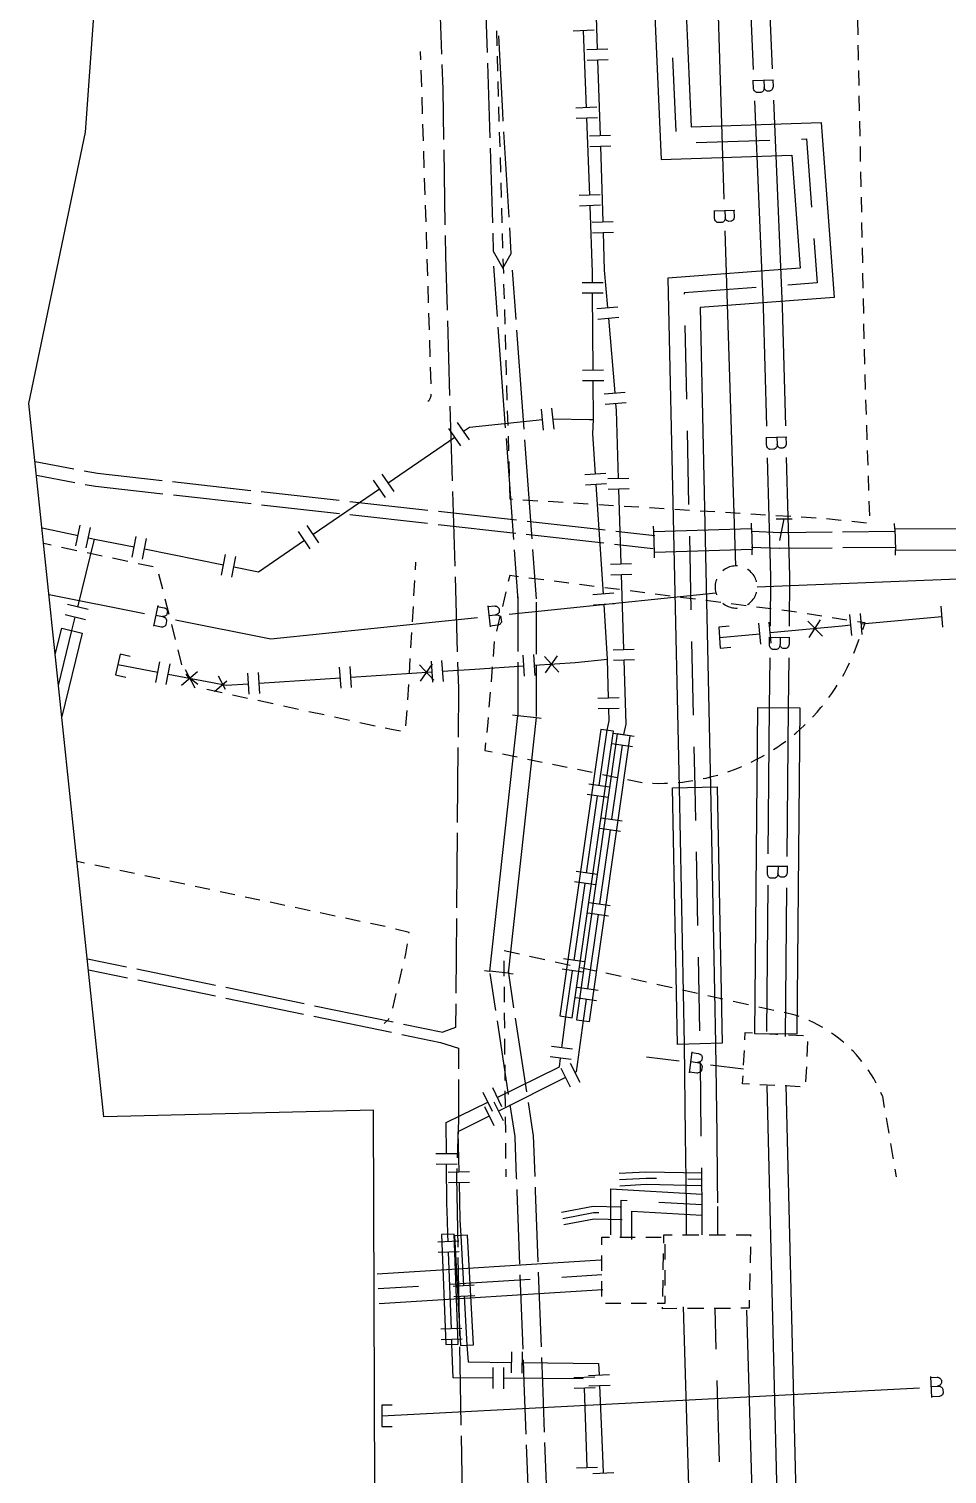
# Model space of a CAD drawing. Header units: metres. Extents: x 17721 to 17912, y 14015 to 15901.
# Drawn here: x 17765.7 to 17809.3, y 14485.9 to 14554.5 of the extents above; entities that cross this region are included whole.
import ezdxf

# ---------------------------------------------------------------- set-up
doc = ezdxf.new("R2010")
doc.units = ezdxf.units.M
for name, color, linetype in [('GC_CURB_EDGE', 1, 'Continuous'), ('GC_GAS_AXIS', 2, 'Continuous'), ('GC_HEAT_AXIS', 30, 'Continuous'), ('GC_POWER_AXIS', 40, 'Continuous'), ('GC_SITE_BOUNDARY', 7, 'Continuous'), ('GC_TEST_GREEN_ZONE', 3, 'Continuous'), ('GC_WATER_AXIS', 5, 'Continuous')]:
    doc.layers.add(name, color=color, linetype=linetype)

msp = doc.modelspace()

# ---------------------------------------------------------------- linework, layer by layer
at = {"layer": 'GC_CURB_EDGE'}
for points in [[(17787.89, 14554.425), (17787.911, 14553.722)], [(17805.058, 14554.242), (17805.043, 14554.945)], [(17805.084, 14553.039), (17805.08, 14553.24), (17805.069, 14553.743)], [(17784.28, 14553.444), (17784.292, 14553.053)], [(17787.925, 14553.222), (17787.945, 14552.519)], [(17784.308, 14552.553), (17784.333, 14551.771)], [(17805.108, 14551.836), (17805.094, 14552.539)], [(17787.96, 14552.019), (17787.98, 14551.316)], [(17784.349, 14551.271), (17784.373, 14550.489)], [(17805.133, 14550.633), (17805.118, 14551.336)], [(17787.995, 14550.817), (17788.015, 14550.114)], [(17784.389, 14549.989), (17784.414, 14549.207)], [(17788.03, 14549.614), (17788.05, 14548.911)], [(17805.157, 14549.43), (17805.143, 14550.133)], [(17805.181, 14548.227), (17805.167, 14548.93)], [(17784.43, 14548.707), (17784.455, 14547.925)], [(17788.064, 14548.411), (17788.085, 14547.708)], [(17805.205, 14547.024), (17805.191, 14547.727)], [(17784.47, 14547.425), (17784.495, 14546.643)], [(17788.099, 14547.208), (17788.119, 14546.505)], [(17784.511, 14546.143), (17784.536, 14545.361)], [(17805.23, 14545.821), (17805.215, 14546.524)], [(17788.134, 14546.005), (17788.154, 14545.302)], [(17784.552, 14544.861), (17784.576, 14544.078)], [(17788.168, 14544.803), (17788.188, 14544.1)], [(17805.254, 14544.618), (17805.24, 14545.321)], [(17805.278, 14543.415), (17805.264, 14544.118)], [(17784.592, 14543.579), (17784.617, 14542.796)], [(17788.203, 14543.6), (17788.223, 14542.897)], [(17805.302, 14542.212), (17805.288, 14542.915)], [(17784.633, 14542.297), (17784.657, 14541.514)], [(17788.237, 14542.397), (17788.257, 14541.694)], [(17805.327, 14541.009), (17805.313, 14541.712)], [(17784.673, 14541.015), (17784.698, 14540.232)], [(17788.272, 14541.194), (17788.292, 14540.491)], [(17788.306, 14539.992), (17788.326, 14539.289)], [(17805.351, 14539.806), (17805.337, 14540.509)], [(17784.714, 14539.733), (17784.739, 14538.95)], [(17805.375, 14538.603), (17805.361, 14539.306)], [(17788.341, 14538.789), (17788.361, 14538.086)], [(17784.754, 14538.451), (17784.779, 14537.668)], [(17805.414, 14537.4), (17805.391, 14538.103)], [(17784.784, 14537.168), (17784.781, 14537.082), (17784.741, 14536.949), (17784.683, 14536.847), (17784.64, 14536.824)], [(17788.375, 14537.586), (17788.395, 14536.883)], [(17805.454, 14536.198), (17805.431, 14536.901)], [(17788.41, 14536.383), (17788.43, 14535.68)], [(17788.444, 14535.18), (17788.464, 14534.477)], [(17805.493, 14534.995), (17805.47, 14535.698)], [(17805.533, 14533.792), (17805.51, 14534.495)], [(17788.479, 14533.978), (17788.499, 14533.275)], [(17805.572, 14532.59), (17805.549, 14533.293)], [(17788.513, 14532.775), (17788.53, 14532.195), (17788.653, 14532.187)], [(17789.152, 14532.156), (17789.854, 14532.113)], [(17790.353, 14532.082), (17791.055, 14532.039)], [(17791.554, 14532.008), (17792.256, 14531.964)], [(17792.755, 14531.933), (17793.457, 14531.89)], [(17793.956, 14531.859), (17794.658, 14531.815)], [(17795.157, 14531.784), (17795.859, 14531.741)], [(17796.358, 14531.71), (17797.06, 14531.667)], [(17805.612, 14531.387), (17805.589, 14532.09)], [(17797.559, 14531.636), (17798.261, 14531.592)], [(17798.76, 14531.561), (17799.462, 14531.518)], [(17799.961, 14531.487), (17800.663, 14531.443)], [(17801.162, 14531.412), (17801.864, 14531.369)], [(17802.363, 14531.338), (17803.065, 14531.295)], [(17803.563, 14531.26), (17804.263, 14531.189)], [(17804.761, 14531.139), (17805.46, 14531.068)], [(17766.767, 14529.996), (17766.406, 14530.072)], [(17767.978, 14529.738), (17767.256, 14529.891)], [(17769.188, 14529.48), (17768.467, 14529.634)], [(17770.399, 14529.222), (17769.677, 14529.376)], [(17771.609, 14528.964), (17770.888, 14529.118)], [(17784.06, 14529.194), (17784.038, 14528.826)], [(17772.057, 14527.915), (17771.877, 14528.63)], [(17784.009, 14528.327), (17783.965, 14527.59)], [(17788.938, 14528.5), (17788.523, 14528.553), (17788.456, 14528.269)], [(17790.138, 14528.347), (17789.434, 14528.437)], [(17791.338, 14528.194), (17790.634, 14528.284)], [(17788.34, 14527.783), (17788.176, 14527.092)], [(17792.539, 14528.041), (17791.834, 14528.131)], [(17793.739, 14527.888), (17793.035, 14527.978)], [(17794.939, 14527.735), (17794.235, 14527.825)], [(17796.139, 14527.582), (17795.435, 14527.672)], [(17772.359, 14526.714), (17772.179, 14527.43)], [(17783.936, 14527.091), (17783.892, 14526.354)], [(17797.339, 14527.429), (17796.635, 14527.518)], [(17798.54, 14527.276), (17797.835, 14527.365)], [(17799.74, 14527.122), (17799.036, 14527.212)], [(17800.94, 14526.969), (17800.236, 14527.059)], [(17802.14, 14526.816), (17801.436, 14526.906)], [(17772.662, 14525.514), (17772.481, 14526.229)], [(17788.06, 14526.606), (17787.896, 14525.915)], [(17803.336, 14526.633), (17802.635, 14526.744)], [(17804.531, 14526.444), (17803.83, 14526.555)], [(17805.287, 14525.998), (17805.402, 14526.306), (17805.025, 14526.366)], [(17783.863, 14525.855), (17783.819, 14525.119)], [(17804.86, 14524.866), (17804.892, 14524.942), (17805.112, 14525.53)], [(17772.964, 14524.314), (17772.784, 14525.029)], [(17787.793, 14525.426), (17787.736, 14524.719)], [(17783.79, 14524.62), (17783.746, 14523.883)], [(17787.695, 14524.22), (17787.638, 14523.513)], [(17804.33, 14523.779), (17804.408, 14523.918), (17804.54, 14524.169), (17804.658, 14524.409)], [(17773.722, 14523.377), (17773.508, 14523.551), (17773.281, 14523.736), (17773.171, 14523.865)], [(17774.874, 14522.984), (17774.153, 14523.14)], [(17776.084, 14522.721), (17775.363, 14522.878)], [(17783.717, 14523.384), (17783.673, 14522.648)], [(17787.598, 14523.014), (17787.54, 14522.307)], [(17803.673, 14522.764), (17803.812, 14522.956), (17803.971, 14523.19), (17804.074, 14523.35)], [(17777.294, 14522.459), (17776.573, 14522.615)], [(17778.503, 14522.196), (17777.782, 14522.353)], [(17779.713, 14521.934), (17778.992, 14522.09)], [(17783.643, 14522.148), (17783.584, 14521.413)], [(17802.899, 14521.835), (17802.921, 14521.858), (17803.111, 14522.067), (17803.296, 14522.282), (17803.367, 14522.369)], [(17780.923, 14521.671), (17780.202, 14521.828)], [(17782.132, 14521.409), (17781.411, 14521.565)], [(17787.5, 14521.808), (17787.483, 14521.6), (17787.432, 14521.102)], [(17802.018, 14521.007), (17802.102, 14521.077), (17802.315, 14521.263), (17802.522, 14521.456), (17802.547, 14521.48)], [(17783.346, 14521.167), (17782.918, 14521.238), (17782.621, 14521.303)], [(17801.044, 14520.291), (17801.2, 14520.393), (17801.37, 14520.511), (17801.432, 14520.554), (17801.626, 14520.697)], [(17787.382, 14520.604), (17787.346, 14520.251), (17787.694, 14520.18)], [(17788.184, 14520.081), (17788.88, 14519.939)], [(17799.991, 14519.697), (17800.226, 14519.815), (17800.476, 14519.949), (17800.617, 14520.03)], [(17789.37, 14519.84), (17790.065, 14519.698)], [(17790.555, 14519.598), (17791.251, 14519.457)], [(17791.741, 14519.357), (17792.437, 14519.216)], [(17798.873, 14519.235), (17798.928, 14519.253), (17799.194, 14519.351), (17799.457, 14519.456), (17799.536, 14519.49)], [(17792.926, 14519.114), (17793.621, 14518.969)], [(17794.111, 14518.867), (17794.806, 14518.722)], [(17795.304, 14518.691), (17795.312, 14518.691), (17795.595, 14518.686), (17795.878, 14518.69), (17796.014, 14518.696)], [(17796.513, 14518.728), (17796.725, 14518.749), (17797.006, 14518.785), (17797.217, 14518.817)], [(17797.708, 14518.91), (17797.841, 14518.939), (17798.116, 14519.006), (17798.389, 14519.081), (17798.397, 14519.083)], [(17768.343, 14514.903), (17767.993, 14514.977)], [(17769.532, 14514.651), (17768.832, 14514.799)], [(17770.722, 14514.399), (17770.021, 14514.547)], [(17771.911, 14514.147), (17771.211, 14514.296)], [(17773.1, 14513.896), (17772.4, 14514.044)], [(17774.29, 14513.644), (17773.589, 14513.792)], [(17775.479, 14513.392), (17774.779, 14513.54)], [(17776.668, 14513.14), (17775.968, 14513.289)], [(17777.858, 14512.889), (17777.157, 14513.037)], [(17779.047, 14512.637), (17778.347, 14512.785)], [(17780.236, 14512.385), (17779.536, 14512.533)], [(17781.426, 14512.133), (17780.725, 14512.282)], [(17782.615, 14511.882), (17781.915, 14512.03)], [(17783.748, 14511.565), (17783.755, 14511.608), (17783.101, 14511.766)], [(17783.544, 14510.367), (17783.597, 14510.588), (17783.672, 14511.071)], [(17788.983, 14510.572), (17788.263, 14510.731)], [(17790.191, 14510.306), (17789.471, 14510.465)], [(17783.258, 14509.186), (17783.426, 14509.881)], [(17788.242, 14510.263), (17788.249, 14509.526)], [(17791.398, 14510.039), (17790.679, 14510.198)], [(17792.606, 14509.772), (17791.887, 14509.931)], [(17788.254, 14509.026), (17788.257, 14508.714), (17788.261, 14508.289)], [(17793.814, 14509.506), (17793.094, 14509.664)], [(17795.022, 14509.239), (17795.015, 14509.24), (17794.302, 14509.398)], [(17796.23, 14508.972), (17795.706, 14509.088), (17795.51, 14509.131)], [(17782.972, 14508.004), (17783.14, 14508.7)], [(17797.437, 14508.705), (17796.718, 14508.864)], [(17798.645, 14508.439), (17797.926, 14508.598)], [(17788.265, 14507.789), (17788.272, 14507.053)], [(17799.853, 14508.172), (17799.133, 14508.331)], [(17801.061, 14507.905), (17800.341, 14508.064)], [(17802.262, 14507.616), (17802.08, 14507.68), (17801.549, 14507.797)], [(17782.569, 14507.275), (17782.768, 14507.464), (17782.808, 14507.537)], [(17803.38, 14507.091), (17803.354, 14507.106), (17803.15, 14507.22), (17802.943, 14507.326), (17802.732, 14507.426), (17802.725, 14507.429)], [(17788.277, 14506.553), (17788.284, 14505.816)], [(17804.384, 14506.371), (17804.308, 14506.437), (17804.127, 14506.584), (17803.94, 14506.724), (17803.801, 14506.822)], [(17805.241, 14505.482), (17805.134, 14505.615), (17804.98, 14505.79), (17804.82, 14505.96), (17804.75, 14506.031)], [(17788.288, 14505.316), (17788.294, 14504.719), (17788.295, 14504.579)], [(17805.923, 14504.453), (17805.893, 14504.51), (17805.844, 14504.604), (17805.807, 14504.664), (17805.695, 14504.847), (17805.685, 14504.863), (17805.544, 14505.077), (17805.54, 14505.082)], [(17788.3, 14504.079), (17788.306, 14503.342)], [(17806.319, 14503.293), (17806.23, 14503.81), (17806.222, 14503.829), (17806.146, 14504.005)], [(17788.311, 14502.842), (17788.318, 14502.105)], [(17806.53, 14502.075), (17806.454, 14502.511), (17806.404, 14502.801)], [(17788.323, 14501.605), (17788.329, 14500.868)], [(17806.74, 14500.856), (17806.729, 14500.92), (17806.615, 14501.582)], [(17788.334, 14500.368), (17788.337, 14500)], [(17806.888, 14500), (17806.825, 14500.363)]]:
    msp.add_lwpolyline(points, dxfattribs=at)
at = {"layer": 'GC_GAS_AXIS'}
for points in [[(17792.566, 14557.152), (17792.68, 14553.553)], [(17792.531, 14554.453), (17791.531, 14554.416)], [(17792.166, 14550.778), (17792.031, 14554.434)], [(17792.181, 14553.537), (17793.18, 14553.569)], [(17792.196, 14553.037), (17793.196, 14553.069)], [(17792.696, 14553.053), (17792.811, 14549.454)], [(17792.666, 14550.796), (17791.666, 14550.759)], [(17792.684, 14550.296), (17791.685, 14550.26)], [(17792.32, 14546.621), (17792.185, 14550.278)], [(17792.311, 14549.438), (17793.311, 14549.469)], [(17792.327, 14548.938), (17793.326, 14548.97)], [(17792.827, 14548.954), (17792.941, 14545.354)], [(17792.819, 14546.64), (17791.82, 14546.603)], [(17792.838, 14546.14), (17791.838, 14546.103)], [(17792.458, 14542.465), (17792.455, 14542.957), (17792.338, 14546.122)], [(17792.442, 14545.339), (17793.441, 14545.37)], [(17792.458, 14544.839), (17793.457, 14544.871)], [(17792.957, 14544.855), (17793.015, 14543.055), (17793.165, 14541.28)], [(17792.958, 14542.467), (17791.958, 14542.462)], [(17792.961, 14541.967), (17791.961, 14541.962)], [(17792.482, 14538.305), (17792.461, 14541.965)], [(17792.667, 14541.238), (17793.663, 14541.322)], [(17792.709, 14540.74), (17793.705, 14540.824)], [(17793.207, 14540.782), (17793.507, 14537.232)], [(17792.982, 14538.308), (17791.982, 14538.302)], [(17792.984, 14537.808), (17791.984, 14537.802)], [(17792.495, 14535.976), (17792.484, 14537.805)], [(17793.009, 14537.189), (17794.006, 14537.274)], [(17790.63, 14535.516), (17790.529, 14536.511)], [(17793.051, 14536.691), (17794.048, 14536.775)], [(17793.55, 14536.733), (17793.579, 14536.389), (17793.679, 14533.173)], [(17786.615, 14535), (17786.049, 14535.825)], [(17786.332, 14535.413), (17786.62, 14535.61), (17790.082, 14535.963)], [(17790.133, 14535.465), (17790.032, 14536.46)], [(17790.58, 14535.998), (17792.31, 14535.97), (17792.495, 14535.976)], [(17792.592, 14533.376), (17792.465, 14535.282), (17792.495, 14535.976)], [(17782.761, 14532.964), (17785.92, 14535.13)], [(17786.202, 14534.717), (17785.637, 14535.542)], [(17782.632, 14532.269), (17782.066, 14533.094)], [(17783.044, 14532.552), (17782.478, 14533.377)], [(17793.091, 14533.409), (17792.093, 14533.343)], [(17793.179, 14533.158), (17794.179, 14533.189)], [(17779.19, 14530.516), (17782.349, 14532.682)], [(17793.124, 14532.91), (17792.127, 14532.844)], [(17792.972, 14527.679), (17792.626, 14532.877)], [(17793.195, 14532.658), (17794.194, 14532.689)], [(17793.695, 14532.673), (17793.806, 14529.112)], [(17766.327, 14530.83), (17768.037, 14530.459)], [(17767.931, 14529.971), (17768.143, 14530.948)], [(17768.42, 14529.865), (17768.631, 14530.842)], [(17768.526, 14530.354), (17768.82, 14530.29)], [(17770.6, 14529.426), (17770.796, 14530.406)], [(17771.091, 14529.328), (17771.286, 14530.309)], [(17779.061, 14529.821), (17778.495, 14530.646)], [(17779.473, 14530.104), (17778.908, 14530.928)], [(17768.025, 14527.058), (17768.82, 14530.29)], [(17768.82, 14530.29), (17770.698, 14529.916)], [(17771.188, 14529.818), (17774.944, 14529.07)], [(17775.434, 14528.972), (17776.6, 14528.74), (17778.778, 14530.233)], [(17774.846, 14528.58), (17775.042, 14529.56)], [(17775.337, 14528.482), (17775.532, 14529.463)], [(17793.306, 14529.097), (17794.305, 14529.128)], [(17793.321, 14528.597), (17794.321, 14528.628)], [(17793.821, 14528.613), (17793.932, 14525.051)], [(17793.471, 14527.712), (17792.473, 14527.646)], [(17768.511, 14526.939), (17767.539, 14527.177)], [(17793.504, 14527.213), (17792.506, 14527.147)], [(17793.16, 14524.58), (17793.11, 14525.61), (17793.005, 14527.18)], [(17809.086, 14526.11), (17808.995, 14527.105)], [(17767.114, 14523.34), (17767.75, 14525.94), (17767.906, 14526.572)], [(17768.391, 14526.453), (17767.42, 14526.692)], [(17800.443, 14525.298), (17800.346, 14526.293)], [(17800.94, 14525.346), (17800.844, 14526.341)], [(17800.892, 14525.844), (17804.306, 14526.174), (17804.717, 14526.211)], [(17802.668, 14526.391), (17803.368, 14525.676)], [(17803.265, 14526.451), (17802.721, 14525.612)], [(17804.762, 14525.713), (17804.671, 14526.709)], [(17805.26, 14525.759), (17805.169, 14526.755)], [(17805.214, 14526.257), (17809.041, 14526.608)], [(17766.959, 14524.811), (17767.264, 14526.059), (17768.236, 14525.821), (17767.269, 14521.868)], [(17798.942, 14526.148), (17798.443, 14526.109), (17798.521, 14525.112), (17799.02, 14525.151)], [(17798.482, 14525.611), (17800.394, 14525.796)], [(17770.518, 14524.712), (17770.03, 14524.818), (17769.817, 14523.841), (17770.306, 14523.734)], [(17793.432, 14525.036), (17794.432, 14525.067)], [(17769.924, 14524.329), (17771.823, 14523.966)], [(17771.729, 14523.475), (17771.917, 14524.457)], [(17772.22, 14523.381), (17772.408, 14524.363)], [(17780.518, 14523.202), (17780.453, 14524.2)], [(17781.017, 14523.235), (17780.952, 14524.232)], [(17784.243, 14524.321), (17784.92, 14523.585)], [(17784.841, 14524.363), (17784.272, 14523.541)], [(17784.876, 14523.487), (17784.811, 14524.485)], [(17785.375, 14523.52), (17785.31, 14524.518)], [(17785.342, 14524.019), (17786.867, 14524.118), (17789.201, 14524.271)], [(17789.233, 14523.772), (17789.168, 14524.77)], [(17789.732, 14523.805), (17789.667, 14524.803)], [(17789.7, 14524.304), (17791.629, 14524.43), (17793.16, 14524.58)], [(17790.178, 14524.71), (17790.855, 14523.974)], [(17790.777, 14524.751), (17790.207, 14523.929)], [(17793.212, 14522.734), (17793.16, 14524.58)], [(17793.448, 14524.536), (17794.448, 14524.567)], [(17793.948, 14524.552), (17794.043, 14521.496), (17793.933, 14521.003)], [(17772.314, 14523.872), (17774.417, 14523.47), (17775.064, 14523.346), (17776.128, 14523.416)], [(17773.705, 14523.989), (17772.947, 14523.336)], [(17773.116, 14524.099), (17773.586, 14523.216)], [(17775.101, 14523.541), (17774.515, 14523.037)], [(17774.683, 14523.8), (17775.027, 14523.154)], [(17776.161, 14522.917), (17776.096, 14523.915)], [(17776.66, 14522.949), (17776.595, 14523.947)], [(17776.627, 14523.448), (17780.486, 14523.701)], [(17780.985, 14523.733), (17784.843, 14523.986)], [(17793.712, 14522.748), (17792.712, 14522.72)], [(17793.726, 14522.249), (17792.727, 14522.22)], [(17792.769, 14518.579), (17793.146, 14521.208), (17793.243, 14521.65), (17793.226, 14522.234)], [(17793.437, 14521.073), (17794.427, 14520.932)], [(17793.862, 14520.508), (17793.361, 14516.98)], [(17793.367, 14520.578), (17794.357, 14520.437)], [(17793.264, 14518.508), (17792.274, 14518.65)], [(17792.173, 14514.428), (17792.698, 14518.084)], [(17793.193, 14518.013), (17792.203, 14518.155)], [(17792.866, 14517.05), (17793.856, 14516.91)], [(17793.291, 14516.485), (17792.791, 14512.957)], [(17792.796, 14516.555), (17793.786, 14516.415)], [(17791.578, 14510.278), (17792.102, 14513.933)], [(17792.597, 14513.862), (17791.607, 14514.004)], [(17792.668, 14514.357), (17791.678, 14514.499)], [(17792.721, 14512.462), (17792.22, 14508.935)], [(17792.226, 14512.533), (17793.216, 14512.392)], [(17792.296, 14513.028), (17793.286, 14512.887)], [(17791.002, 14506.124), (17791.193, 14507.598), (17791.506, 14509.783)], [(17792.001, 14509.712), (17791.012, 14509.854)], [(17792.072, 14510.206), (17791.083, 14510.349)], [(17792.15, 14508.44), (17792.005, 14507.417), (17791.681, 14504.978), (17791.619, 14504.947)], [(17791.655, 14508.51), (17792.645, 14508.37)], [(17791.725, 14509.005), (17792.715, 14508.865)], [(17787.937, 14503.772), (17790.886, 14505.226), (17790.938, 14505.628)], [(17791.434, 14505.564), (17790.442, 14505.692)], [(17791.498, 14506.06), (17790.506, 14506.188)], [(17790.947, 14505.167), (17791.399, 14504.275)], [(17791.393, 14505.393), (17791.845, 14504.501)], [(17788.158, 14503.324), (17787.716, 14504.221)], [(17791.173, 14504.721), (17787.994, 14503.113)], [(17785.522, 14501.09), (17785.507, 14502.574), (17787.489, 14503.551)], [(17787.71, 14503.103), (17787.268, 14504)], [(17787.768, 14503.559), (17788.219, 14502.667)], [(17787.547, 14502.887), (17786.066, 14502.138), (17786.111, 14500.236)], [(17787.322, 14503.333), (17787.773, 14502.441)], [(17786.022, 14501.095), (17785.022, 14501.086)], [(17786.027, 14500.595), (17785.027, 14500.586)], [(17785.545, 14498.744), (17785.527, 14500.591)], [(17785.611, 14500.224), (17786.61, 14500.248)], [(17785.622, 14499.724), (17786.622, 14499.748)], [(17786.122, 14499.736), (17786.164, 14497.955), (17786.21, 14497.211), (17786.339, 14494.836)], [(17785.607, 14496.921), (17785.594, 14497.263), (17785.568, 14497.919), (17785.545, 14498.744)], [(17786.106, 14496.939), (17785.107, 14496.903)], [(17786.124, 14496.44), (17785.125, 14496.403)], [(17785.758, 14492.776), (17785.625, 14496.421)], [(17785.84, 14494.809), (17786.839, 14494.863)], [(17785.867, 14494.31), (17786.866, 14494.364)], [(17786.367, 14494.337), (17786.494, 14491.998), (17786.545, 14491.218), (17788.623, 14491.187)], [(17786.258, 14492.794), (17785.259, 14492.757)], [(17786.276, 14492.294), (17785.277, 14492.258)], [(17787.727, 14490.44), (17785.835, 14490.453), (17785.785, 14492.045), (17785.777, 14492.276)], [(17788.615, 14490.687), (17788.63, 14491.687)], [(17789.115, 14490.68), (17789.13, 14491.68)], [(17789.123, 14491.18), (17792.741, 14491.126), (17792.764, 14490.589)], [(17787.731, 14490.94), (17787.724, 14489.94)], [(17788.231, 14490.936), (17788.224, 14489.936)], [(17792.264, 14490.568), (17793.263, 14490.61)], [(17792.011, 14490.409), (17788.227, 14490.436)], [(17792.561, 14490.477), (17791.562, 14490.445)], [(17792.577, 14489.977), (17791.578, 14489.945)], [(17792.198, 14486.178), (17792.182, 14486.71), (17792.077, 14489.961)], [(17792.286, 14490.068), (17793.285, 14490.111)], [(17792.785, 14490.089), (17792.926, 14486.774), (17792.966, 14485.937)], [(17792.698, 14486.194), (17791.699, 14486.163)], [(17792.467, 14485.913), (17793.466, 14485.961)]]:
    msp.add_lwpolyline(points, dxfattribs=at)
for points in [[(17790.896, 14507.641), (17791.49, 14507.555), (17793.443, 14521.165), (17792.849, 14521.251)], [(17791.696, 14507.461), (17792.314, 14507.373), (17794.239, 14520.946), (17793.621, 14521.034)], [(17785.294, 14497.252), (17785.485, 14492.034), (17786.085, 14492.056), (17785.894, 14497.274)], [(17785.898, 14497.194), (17786.182, 14491.981), (17786.806, 14492.015), (17786.522, 14497.228)]]:
    msp.add_lwpolyline(points, close=True, dxfattribs=at)
at = {"layer": 'GC_HEAT_AXIS'}
for points in [[(17788.824, 14769.241), (17789.434, 14750.134), (17789.764, 14739.445), (17790.605, 14712.978), (17790.629, 14711.989), (17792.591, 14650.12), (17786.108, 14649.96), (17786.331, 14640.477), (17792.247, 14640.318), (17793.656, 14594.941), (17795.71, 14548.324), (17801.921, 14548.525), (17802.314, 14543.15), (17796.032, 14542.683), (17796.562, 14518.482), (17796.799, 14506.306), (17796.852, 14501.968), (17796.878, 14499.877), (17796.894, 14498.586)], [(17790.325, 14769.235), (17790.934, 14750.182), (17791.264, 14739.491), (17792.105, 14713.02), (17792.128, 14712.031), (17794.139, 14648.658), (17787.642, 14648.498), (17787.797, 14641.939), (17793.703, 14641.78), (17795.154, 14594.997), (17797.144, 14549.872), (17803.313, 14550.071), (17803.92, 14541.766), (17797.562, 14541.293), (17798.062, 14518.514), (17798.299, 14506.33), (17798.352, 14501.986), (17798.378, 14499.895), (17798.392, 14498.768)], [(17796.248, 14553.15), (17796.403, 14549.653)], [(17797.371, 14549.129), (17800.871, 14549.242)], [(17802.37, 14549.29), (17802.617, 14549.298), (17802.854, 14546.053)], [(17802.964, 14544.557), (17803.117, 14542.458), (17801.724, 14542.354)], [(17800.228, 14542.243), (17796.797, 14541.988), (17796.798, 14541.928)], [(17796.831, 14540.428), (17796.908, 14536.928)], [(17796.941, 14535.428), (17797.018, 14531.928)], [(17797.05, 14530.428), (17797.127, 14526.928)], [(17797.16, 14525.428), (17797.237, 14521.928)], [(17797.27, 14520.429), (17797.312, 14518.498), (17797.343, 14516.928)], [(17797.372, 14515.428), (17797.44, 14511.928)], [(17797.469, 14510.428), (17797.537, 14506.928)], [(17797.56, 14505.428), (17797.602, 14501.977), (17797.603, 14501.927)], [(17793.72, 14500.166), (17794.993, 14500.243), (17797.653, 14500.186)], [(17797.621, 14500.427), (17797.628, 14499.886)], [(17793.318, 14497.237), (17793.318, 14498.277), (17793.318, 14499.422), (17797.643, 14499.178)], [(17793.739, 14499.866), (17794.999, 14499.943), (17795.486, 14499.932)], [(17793.757, 14499.567), (17795.005, 14499.643), (17797.603, 14499.586)], [(17796.986, 14499.9), (17797.628, 14499.886)], [(17797.628, 14499.886), (17797.643, 14498.677)], [(17793.818, 14497.127), (17793.818, 14498.277), (17793.818, 14498.893), (17794.1, 14498.877)], [(17795.598, 14498.792), (17797.643, 14498.677)], [(17796.893, 14498.768), (17796.894, 14497.244)], [(17790.983, 14498.318), (17792.483, 14498.612), (17793.772, 14498.578)], [(17791.038, 14498.023), (17792.508, 14498.311), (17792.76, 14498.304)], [(17794.318, 14497.017), (17794.318, 14498.277), (17794.318, 14498.364), (17797.643, 14498.176)], [(17797.643, 14498.677), (17797.644, 14497.244)], [(17798.393, 14498.586), (17798.394, 14497.245)], [(17791.093, 14497.728), (17792.533, 14498.01), (17793.864, 14497.976)], [(17792.896, 14496.764), (17792.896, 14497.127), (17793.259, 14497.127)], [(17793.759, 14497.127), (17793.818, 14497.127)], [(17793.818, 14497.127), (17794.485, 14497.127)], [(17794.985, 14497.127), (17795.711, 14497.127)], [(17795.838, 14496.852), (17795.846, 14497.236), (17796.23, 14497.238)], [(17795.88, 14496.796), (17795.88, 14496.07)], [(17796.73, 14497.24), (17797.499, 14497.244)], [(17797.999, 14497.246), (17798.726, 14497.249), (17798.768, 14497.249)], [(17799.268, 14497.249), (17799.961, 14497.25), (17799.959, 14497.174)], [(17799.949, 14496.674), (17799.933, 14495.906)], [(17782.24, 14495.386), (17792.852, 14496.051)], [(17792.896, 14495.538), (17792.896, 14496.264)], [(17795.812, 14495.583), (17795.828, 14496.352)], [(17790.991, 14495.233), (17792.896, 14495.352)], [(17795.88, 14495.57), (17795.88, 14494.844)], [(17799.923, 14495.406), (17799.907, 14494.637)], [(17782.283, 14494.687), (17784.188, 14494.806)], [(17782.327, 14493.988), (17792.94, 14494.654)], [(17785.685, 14494.9), (17789.494, 14495.139)], [(17792.896, 14494.312), (17792.896, 14495.038)], [(17795.785, 14494.315), (17795.801, 14495.083)], [(17793.791, 14493.981), (17793.065, 14493.981)], [(17795.017, 14493.981), (17794.291, 14493.981)], [(17795.88, 14494.344), (17795.88, 14493.981), (17795.613, 14493.981), (17795.517, 14493.981)], [(17799.896, 14494.137), (17799.888, 14493.756), (17799.501, 14493.754)], [(17796.464, 14493.74), (17795.773, 14493.737), (17795.775, 14493.815)], [(17796.753, 14493.83), (17797.684, 14462.412), (17798.126, 14445.472)], [(17797.733, 14493.746), (17796.964, 14493.742)], [(17798.256, 14493.748), (17798.232, 14493.748)], [(17799.001, 14493.752), (17798.256, 14493.748)], [(17798.256, 14493.748), (17798.313, 14491.82)], [(17799.759, 14493.667), (17800.682, 14462.496), (17801.123, 14445.617)], [(17798.358, 14490.321), (17798.472, 14486.464)]]:
    msp.add_lwpolyline(points, dxfattribs=at)
msp.add_lwpolyline([(17796.247, 14518.471), (17798.377, 14518.525), (17798.614, 14506.345), (17796.484, 14506.291)], close=True, dxfattribs=at)
at = {"layer": 'GC_POWER_AXIS'}
for points in [[(17785.155, 14556.88), (17785.287, 14553.326)], [(17787.335, 14556.936), (17787.447, 14553.395)], [(17788.217, 14550.137), (17788.192, 14550.553), (17788.006, 14554.198)], [(17785.306, 14552.827), (17785.349, 14551.66), (17785.387, 14549.271)], [(17787.463, 14552.895), (17787.575, 14549.353)], [(17788.495, 14545.578), (17788.248, 14549.637)], [(17787.591, 14548.853), (17787.703, 14545.311)], [(17785.395, 14548.771), (17785.452, 14545.215)], [(17785.46, 14544.715), (17785.476, 14543.722), (17785.553, 14541.16)], [(17787.718, 14544.812), (17787.745, 14543.968), (17788.195, 14543.157), (17788.6, 14543.851), (17788.525, 14545.079)], [(17787.75, 14543.25), (17787.926, 14540.854)], [(17788.64, 14543.064), (17788.813, 14540.71)], [(17785.568, 14540.66), (17785.674, 14537.105)], [(17787.963, 14540.355), (17788.314, 14535.565)], [(17788.85, 14540.212), (17789.195, 14535.504)], [(17785.689, 14536.606), (17785.796, 14533.051)], [(17788.351, 14535.066), (17788.702, 14530.275)], [(17789.231, 14535.005), (17789.577, 14530.298)], [(17765.997, 14533.968), (17767.831, 14533.625)], [(17766.065, 14533.32), (17767.889, 14532.979)], [(17768.323, 14533.533), (17768.961, 14533.414), (17772.025, 14533.072)], [(17768.381, 14532.887), (17768.869, 14532.796), (17772.065, 14532.44)], [(17772.522, 14533.017), (17776.232, 14532.603)], [(17772.562, 14532.384), (17776.252, 14531.973)], [(17776.729, 14532.547), (17780.438, 14532.134)], [(17785.811, 14532.551), (17785.917, 14528.996)], [(17776.749, 14531.917), (17780.439, 14531.506)], [(17780.935, 14532.078), (17784.645, 14531.665)], [(17780.936, 14531.45), (17784.625, 14531.039)], [(17785.142, 14531.609), (17788.851, 14531.195)], [(17789.348, 14531.14), (17793.058, 14530.726)], [(17800.002, 14530.787), (17799.995, 14531.037)], [(17801.178, 14531.243), (17801.928, 14531.243)], [(17801.341, 14530.227), (17801.553, 14531.243)], [(17806.797, 14530.782), (17806.788, 14531.032)], [(17785.122, 14530.984), (17788.812, 14530.572)], [(17789.309, 14530.517), (17792.999, 14530.105)], [(17793.555, 14530.671), (17795.41, 14530.464)], [(17795.36, 14530.654), (17795.353, 14530.904)], [(17800.034, 14530.662), (17801.358, 14530.602)], [(17801.337, 14530.602), (17803.824, 14530.627)], [(17804.324, 14530.632), (17806.811, 14530.657)], [(17788.738, 14529.776), (17788.914, 14527.381)], [(17789.613, 14529.799), (17789.786, 14527.445)], [(17793.496, 14530.05), (17795.34, 14529.844)], [(17795.396, 14529.404), (17795.389, 14529.654)], [(17800, 14529.912), (17801.324, 14529.852)], [(17800.038, 14529.537), (17800.031, 14529.787)], [(17801.345, 14529.852), (17803.832, 14529.877)], [(17804.332, 14529.882), (17806.819, 14529.907)], [(17806.841, 14529.532), (17806.832, 14529.782)], [(17785.932, 14528.496), (17786.038, 14524.941)], [(17788.913, 14527.539), (17788.909, 14524.949)], [(17789.787, 14527.287), (17789.782, 14524.823)], [(17786.053, 14524.441), (17786.091, 14523.186), (17786.072, 14520.886)], [(17788.908, 14524.449), (17788.903, 14521.86)], [(17789.781, 14524.323), (17789.777, 14521.858)], [(17788.657, 14521.934), (17788.906, 14521.907)], [(17789.775, 14521.812), (17790.023, 14521.785)], [(17786.068, 14520.386), (17786.038, 14516.829)], [(17786.034, 14516.329), (17786.005, 14512.773)], [(17786.001, 14512.273), (17785.971, 14508.716)], [(17768.478, 14510.359), (17770.342, 14509.973)], [(17768.533, 14509.837), (17770.377, 14509.456)], [(17770.831, 14509.872), (17774.559, 14509.101)], [(17787.33, 14509.791), (17787.579, 14509.764)], [(17788.445, 14509.782), (17788.712, 14508.029)], [(17770.867, 14509.354), (17774.555, 14508.591)], [(17787.581, 14509.65), (17787.848, 14507.9)], [(17788.448, 14509.669), (17788.696, 14509.642)], [(17775.045, 14508.49), (17778.733, 14507.727)], [(17775.048, 14509), (17778.776, 14508.228)], [(17779.265, 14508.127), (17782.992, 14507.356)], [(17785.967, 14508.216), (17785.958, 14507.089), (17785.346, 14506.869)], [(17779.222, 14507.625), (17782.911, 14506.862)], [(17783.482, 14507.254), (17785.346, 14506.869)], [(17787.923, 14507.406), (17788.457, 14503.905)], [(17788.788, 14507.534), (17789.322, 14504.028)], [(17783.4, 14506.761), (17785.244, 14506.379)], [(17785.242, 14506.38), (17786.091, 14506.102), (17786.094, 14505.128)], [(17786.095, 14504.628), (17786.1, 14502.708), (17786.034, 14500.895)], [(17789.398, 14503.534), (17789.625, 14502.044), (17789.639, 14501.957), (17789.711, 14500.016), (17789.712, 14500.007)], [(17788.532, 14503.411), (17788.761, 14501.91), (17788.767, 14501.871), (17788.838, 14499.984), (17788.842, 14499.889)], [(17786.016, 14500.396), (17786.002, 14500), (17786.06, 14496.662)], [(17789.73, 14499.507), (17789.737, 14499.339), (17789.862, 14495.963)], [(17788.86, 14499.389), (17788.863, 14499.307), (17788.992, 14495.851)], [(17786.069, 14496.163), (17786.134, 14492.429)], [(17789.011, 14495.351), (17789.142, 14491.812)], [(17789.881, 14495.463), (17790.013, 14491.919)], [(17786.143, 14491.929), (17786.157, 14491.087), (17786.208, 14488.196)], [(17789.161, 14491.313), (17789.202, 14490.217), (17789.293, 14487.774)], [(17790.032, 14491.42), (17790.075, 14490.25), (17790.164, 14487.875)], [(17786.217, 14487.696), (17786.282, 14483.962)], [(17789.312, 14487.274), (17789.443, 14483.736)], [(17790.182, 14487.376), (17790.314, 14483.831)]]:
    msp.add_lwpolyline(points, dxfattribs=at)
for points in [[(17795.361, 14530.654), (17800.003, 14530.787), (17800.031, 14529.787), (17795.389, 14529.654)], [(17806.797, 14530.782), (17806.833, 14529.782), (17822.498, 14529.721), (17822.502, 14530.721)], [(17787.579, 14509.763), (17788.906, 14521.906), (17789.774, 14521.812), (17788.447, 14509.669)]]:
    msp.add_lwpolyline(points, close=True, dxfattribs=at)
at = {"layer": 'GC_SITE_BOUNDARY'}
msp.add_lwpolyline([(17818.8, 14303.37), (17816.559, 14392.485), (17809.24, 14405.45), (17803.02, 14445.974), (17782.273, 14444.706), (17782.052, 14503.168), (17769.268, 14502.844), (17765.706, 14536.734), (17768.384, 14549.616), (17769.012, 14558.235)], dxfattribs=at)
at = {"layer": 'GC_TEST_GREEN_ZONE'}
msp.add_lwpolyline([(17818.8, 14303.37), (17816.559, 14392.485), (17809.24, 14405.45), (17803.02, 14445.974), (17782.273, 14444.706), (17782.052, 14503.168), (17769.268, 14502.844), (17765.706, 14536.734), (17768.384, 14549.616), (17769.012, 14558.235)], dxfattribs=at)
at = {"layer": 'GC_WATER_AXIS'}
for points in [[(17798.197, 14610.1), (17799.659, 14562.406), (17800.078, 14552.594)], [(17797.905, 14571.037), (17798.19, 14562.342), (17798.69, 14546.428)], [(17800.559, 14562.438), (17800.977, 14552.626)], [(17801.048, 14552.09), (17800.051, 14552.048)], [(17800.598, 14551.749), (17800.595, 14551.711), (17800.593, 14551.677), (17800.58, 14551.628), (17800.565, 14551.597), (17800.547, 14551.569), (17800.517, 14551.537), (17800.482, 14551.515), (17800.451, 14551.505), (17800.261, 14551.497), (17800.242, 14551.499), (17800.215, 14551.51), (17800.185, 14551.529), (17800.155, 14551.559), (17800.135, 14551.586), (17800.113, 14551.632), (17800.102, 14551.66), (17800.099, 14551.687), (17800.084, 14552.049)], [(17800.584, 14552.07), (17800.598, 14551.749)], [(17801.011, 14552.089), (17801.025, 14551.77), (17801.02, 14551.74), (17801.004, 14551.689), (17800.978, 14551.641), (17800.964, 14551.622), (17800.946, 14551.604), (17800.922, 14551.588), (17800.893, 14551.574), (17800.878, 14551.57), (17800.762, 14551.565), (17800.74, 14551.569), (17800.709, 14551.581), (17800.688, 14551.595), (17800.667, 14551.611), (17800.645, 14551.638), (17800.625, 14551.673), (17800.611, 14551.704), (17800.598, 14551.749)], [(17800.142, 14551.096), (17800.56, 14541.284), (17800.711, 14535.648)], [(17801.041, 14551.128), (17801.46, 14541.316)], [(17799.204, 14545.902), (17798.207, 14545.87)], [(17798.75, 14545.566), (17798.748, 14545.527), (17798.745, 14545.494), (17798.732, 14545.445), (17798.716, 14545.414), (17798.698, 14545.386), (17798.667, 14545.355), (17798.632, 14545.333), (17798.601, 14545.323), (17798.411, 14545.317), (17798.392, 14545.32), (17798.365, 14545.33), (17798.335, 14545.35), (17798.306, 14545.381), (17798.286, 14545.408), (17798.264, 14545.454), (17798.254, 14545.482), (17798.251, 14545.509), (17798.24, 14545.871)], [(17798.74, 14545.887), (17798.75, 14545.566)], [(17799.168, 14545.901), (17799.178, 14545.582), (17799.173, 14545.552), (17799.156, 14545.501), (17799.129, 14545.453), (17799.115, 14545.434), (17799.097, 14545.417), (17799.073, 14545.401), (17799.044, 14545.387), (17799.029, 14545.383), (17798.913, 14545.379), (17798.89, 14545.384), (17798.86, 14545.396), (17798.839, 14545.411), (17798.818, 14545.427), (17798.797, 14545.454), (17798.777, 14545.489), (17798.763, 14545.52), (17798.75, 14545.566)], [(17798.737, 14544.928), (17799.237, 14529.014)], [(17801.46, 14541.316), (17801.611, 14535.668)], [(17801.673, 14535.129), (17800.676, 14535.103)], [(17801.209, 14535.117), (17801.217, 14534.796)], [(17801.636, 14535.128), (17801.645, 14534.81), (17801.64, 14534.78), (17801.622, 14534.729), (17801.596, 14534.681), (17801.581, 14534.662), (17801.563, 14534.645), (17801.539, 14534.63), (17801.51, 14534.616), (17801.495, 14534.612), (17801.379, 14534.608), (17801.357, 14534.613), (17801.326, 14534.626), (17801.305, 14534.64), (17801.284, 14534.656), (17801.263, 14534.684), (17801.244, 14534.719), (17801.23, 14534.75), (17801.217, 14534.796)], [(17801.217, 14534.796), (17801.215, 14534.757), (17801.212, 14534.723), (17801.198, 14534.675), (17801.182, 14534.644), (17801.164, 14534.616), (17801.133, 14534.585), (17801.098, 14534.564), (17801.067, 14534.553), (17800.876, 14534.548), (17800.858, 14534.552), (17800.831, 14534.562), (17800.801, 14534.582), (17800.772, 14534.613), (17800.753, 14534.64), (17800.731, 14534.686), (17800.721, 14534.714), (17800.718, 14534.742), (17800.708, 14535.104)], [(17800.751, 14534.148), (17800.902, 14528.512), (17800.881, 14526.149)], [(17801.651, 14534.168), (17801.802, 14528.52), (17801.781, 14526.149)], [(17799.237, 14529.014), (17799.168, 14529.009), (17799.099, 14528.999), (17799.03, 14528.985), (17798.963, 14528.966), (17798.898, 14528.942), (17798.834, 14528.913), (17798.772, 14528.881), (17798.713, 14528.844), (17798.657, 14528.803), (17798.634, 14528.784)], [(17799.336, 14529.012), (17799.307, 14529.014), (17799.237, 14529.014)], [(17798.343, 14528.384), (17798.333, 14528.357), (17798.311, 14528.29), (17798.294, 14528.223), (17798.282, 14528.154), (17798.275, 14528.084), (17798.272, 14528.015), (17798.275, 14527.945), (17798.282, 14527.875), (17798.294, 14527.807), (17798.311, 14527.739)], [(17800.241, 14528.262), (17800.233, 14528.29), (17800.212, 14528.357), (17800.186, 14528.421), (17800.155, 14528.484), (17800.12, 14528.545), (17800.081, 14528.602), (17800.038, 14528.657), (17799.992, 14528.709), (17799.941, 14528.758), (17799.888, 14528.803), (17799.831, 14528.844), (17799.807, 14528.859)], [(17800.272, 14528.015), (17816.532, 14528.667)], [(17766.66, 14527.654), (17771.188, 14526.747)], [(17788.494, 14526.72), (17798.311, 14527.739)], [(17798.311, 14527.739), (17798.333, 14527.673), (17798.343, 14527.646)], [(17799.807, 14527.17), (17799.831, 14527.186), (17799.888, 14527.227), (17799.941, 14527.271), (17799.992, 14527.32), (17800.038, 14527.372), (17800.081, 14527.427), (17800.12, 14527.485), (17800.155, 14527.545), (17800.186, 14527.608), (17800.212, 14527.673), (17800.233, 14527.739), (17800.241, 14527.767)], [(17771.817, 14527.129), (17771.621, 14526.151)], [(17771.809, 14527.093), (17772.122, 14527.03), (17772.15, 14527.019), (17772.196, 14526.991), (17772.236, 14526.954), (17772.252, 14526.936), (17772.265, 14526.914), (17772.274, 14526.887), (17772.281, 14526.855), (17772.282, 14526.84), (17772.259, 14526.727), (17772.249, 14526.706), (17772.231, 14526.679), (17772.212, 14526.662), (17772.192, 14526.645), (17772.16, 14526.63), (17772.122, 14526.619), (17772.088, 14526.612), (17772.041, 14526.61)], [(17787.49, 14527.116), (17787.593, 14526.124)], [(17787.494, 14527.079), (17787.811, 14527.112), (17787.841, 14527.11), (17787.893, 14527.096), (17787.943, 14527.073), (17787.963, 14527.06), (17787.981, 14527.044), (17787.999, 14527.021), (17788.015, 14526.993), (17788.02, 14526.978), (17788.032, 14526.863), (17788.029, 14526.84), (17788.019, 14526.809), (17788.006, 14526.787), (17787.991, 14526.765), (17787.966, 14526.742), (17787.932, 14526.719), (17787.902, 14526.703), (17787.858, 14526.687)], [(17798.634, 14527.245), (17798.657, 14527.227), (17798.713, 14527.186), (17798.772, 14527.149), (17798.834, 14527.116), (17798.898, 14527.087), (17798.963, 14527.064), (17799.03, 14527.044), (17799.099, 14527.03), (17799.168, 14527.02), (17799.237, 14527.015), (17799.307, 14527.015), (17799.336, 14527.017)], [(17772.041, 14526.61), (17772.078, 14526.599), (17772.11, 14526.589), (17772.155, 14526.565), (17772.181, 14526.542), (17772.204, 14526.519), (17772.227, 14526.482), (17772.241, 14526.443), (17772.243, 14526.41), (17772.206, 14526.223), (17772.199, 14526.206), (17772.183, 14526.182), (17772.157, 14526.157), (17772.12, 14526.136), (17772.089, 14526.123), (17772.039, 14526.112), (17772.01, 14526.108), (17771.982, 14526.111), (17771.627, 14526.183)], [(17771.726, 14526.674), (17772.041, 14526.61)], [(17772.659, 14526.453), (17777.186, 14525.546), (17787.002, 14526.565)], [(17787.538, 14526.654), (17787.858, 14526.687)], [(17787.858, 14526.687), (17787.896, 14526.687), (17787.93, 14526.687), (17787.98, 14526.677), (17788.011, 14526.664), (17788.041, 14526.648), (17788.074, 14526.62), (17788.098, 14526.586), (17788.111, 14526.556), (17788.13, 14526.366), (17788.129, 14526.347), (17788.12, 14526.32), (17788.103, 14526.288), (17788.074, 14526.257), (17788.048, 14526.236), (17788.004, 14526.211), (17787.977, 14526.198), (17787.95, 14526.193), (17787.59, 14526.156)], [(17801.823, 14525.603), (17800.826, 14525.612)], [(17801.356, 14525.286), (17801.352, 14525.247), (17801.348, 14525.214), (17801.333, 14525.165), (17801.316, 14525.136), (17801.297, 14525.108), (17801.265, 14525.078), (17801.229, 14525.058), (17801.197, 14525.049), (17801.007, 14525.051), (17800.988, 14525.055), (17800.962, 14525.066), (17800.932, 14525.087), (17800.905, 14525.119), (17800.886, 14525.147), (17800.866, 14525.194), (17800.857, 14525.222), (17800.855, 14525.249), (17800.858, 14525.612)], [(17801.359, 14525.607), (17801.356, 14525.286)], [(17801.787, 14525.603), (17801.784, 14525.284), (17801.778, 14525.255), (17801.759, 14525.204), (17801.73, 14525.158), (17801.715, 14525.139), (17801.696, 14525.123), (17801.672, 14525.108), (17801.642, 14525.095), (17801.627, 14525.092), (17801.511, 14525.093), (17801.489, 14525.099), (17801.459, 14525.112), (17801.439, 14525.127), (17801.418, 14525.144), (17801.398, 14525.172), (17801.38, 14525.208), (17801.367, 14525.24), (17801.356, 14525.286)], [(17800.867, 14524.649), (17800.846, 14522.287), (17800.783, 14515.344)], [(17801.767, 14524.649), (17801.746, 14522.278)], [(17801.746, 14522.278), (17801.682, 14515.219)], [(17801.725, 14514.735), (17800.728, 14514.744)], [(17801.258, 14514.418), (17801.254, 14514.379), (17801.25, 14514.346), (17801.235, 14514.297), (17801.218, 14514.268), (17801.199, 14514.24), (17801.167, 14514.21), (17801.131, 14514.19), (17801.099, 14514.181), (17800.909, 14514.183), (17800.89, 14514.187), (17800.864, 14514.198), (17800.834, 14514.219), (17800.807, 14514.251), (17800.788, 14514.279), (17800.768, 14514.326), (17800.759, 14514.354), (17800.757, 14514.382), (17800.76, 14514.744)], [(17801.261, 14514.739), (17801.258, 14514.418)], [(17801.689, 14514.735), (17801.686, 14514.417), (17801.68, 14514.387), (17801.661, 14514.337), (17801.632, 14514.29), (17801.617, 14514.272), (17801.598, 14514.255), (17801.574, 14514.24), (17801.544, 14514.227), (17801.529, 14514.224), (17801.413, 14514.225), (17801.391, 14514.231), (17801.361, 14514.244), (17801.341, 14514.259), (17801.32, 14514.276), (17801.3, 14514.304), (17801.282, 14514.34), (17801.269, 14514.372), (17801.258, 14514.418)], [(17800.77, 14513.844), (17800.707, 14506.901)], [(17801.669, 14513.719), (17801.605, 14506.659)], [(17799.686, 14506.501), (17799.703, 14506.853), (17800.055, 14506.835)], [(17800.555, 14506.81), (17801.156, 14506.78), (17801.258, 14506.775)], [(17801.757, 14506.75), (17802.461, 14506.715)], [(17802.663, 14506.421), (17802.628, 14505.718)], [(17795.019, 14505.703), (17796.574, 14505.507)], [(17797.174, 14505.933), (17797.049, 14504.943)], [(17797.169, 14505.896), (17797.485, 14505.856), (17797.514, 14505.847), (17797.562, 14505.822), (17797.605, 14505.789), (17797.621, 14505.771), (17797.636, 14505.751), (17797.648, 14505.725), (17797.657, 14505.694), (17797.659, 14505.678), (17797.644, 14505.563), (17797.636, 14505.542), (17797.619, 14505.514), (17797.602, 14505.495), (17797.582, 14505.477), (17797.552, 14505.46), (17797.515, 14505.446), (17797.481, 14505.437), (17797.434, 14505.432)], [(17799.626, 14505.298), (17799.661, 14506.002)], [(17797.434, 14505.432), (17797.472, 14505.423), (17797.505, 14505.415), (17797.551, 14505.394), (17797.579, 14505.374), (17797.604, 14505.352), (17797.63, 14505.317), (17797.646, 14505.279), (17797.651, 14505.246), (17797.627, 14505.057), (17797.621, 14505.039), (17797.607, 14505.015), (17797.583, 14504.988), (17797.548, 14504.964), (17797.518, 14504.949), (17797.469, 14504.934), (17797.44, 14504.929), (17797.412, 14504.93), (17797.053, 14504.975)], [(17797.116, 14505.472), (17797.434, 14505.432)], [(17798.062, 14505.319), (17799.617, 14505.123)], [(17802.603, 14505.218), (17802.568, 14504.515)], [(17799.9, 14504.398), (17799.581, 14504.414), (17799.601, 14504.799)], [(17801.103, 14504.338), (17800.399, 14504.373)], [(17800.722, 14504.323), (17801.423, 14475.781)], [(17802.306, 14504.277), (17801.602, 14504.313)], [(17801.622, 14504.345), (17802.323, 14475.803)], [(17808.491, 14490.509), (17808.543, 14489.513)], [(17808.492, 14490.473), (17808.811, 14490.489), (17808.841, 14490.485), (17808.892, 14490.469), (17808.94, 14490.444), (17808.96, 14490.43), (17808.978, 14490.412), (17808.994, 14490.389), (17809.008, 14490.36), (17809.013, 14490.345), (17809.019, 14490.229), (17809.014, 14490.207), (17809.003, 14490.176), (17808.989, 14490.155), (17808.973, 14490.133), (17808.947, 14490.111), (17808.912, 14490.091), (17808.881, 14490.076), (17808.836, 14490.063)], [(17782.449, 14488.647), (17807.976, 14489.984)], [(17808.515, 14490.046), (17808.836, 14490.063)], [(17808.836, 14490.063), (17808.874, 14490.061), (17808.908, 14490.059), (17808.957, 14490.047), (17808.988, 14490.031), (17809.017, 14490.014), (17809.049, 14489.984), (17809.071, 14489.95), (17809.082, 14489.918), (17809.092, 14489.728), (17809.089, 14489.709), (17809.079, 14489.683), (17809.06, 14489.652), (17809.03, 14489.622), (17809.003, 14489.602), (17808.958, 14489.579), (17808.93, 14489.568), (17808.903, 14489.565), (17808.541, 14489.546)], [(17782.949, 14489.147), (17782.449, 14489.147), (17782.449, 14488.147), (17782.949, 14488.147)]]:
    msp.add_lwpolyline(points, dxfattribs=at)
msp.add_lwpolyline([(17800.161, 14506.789), (17800.301, 14522.292), (17802.291, 14522.273), (17802.151, 14506.771)], close=True, dxfattribs=at)

doc.saveas('drawing.dxf')
